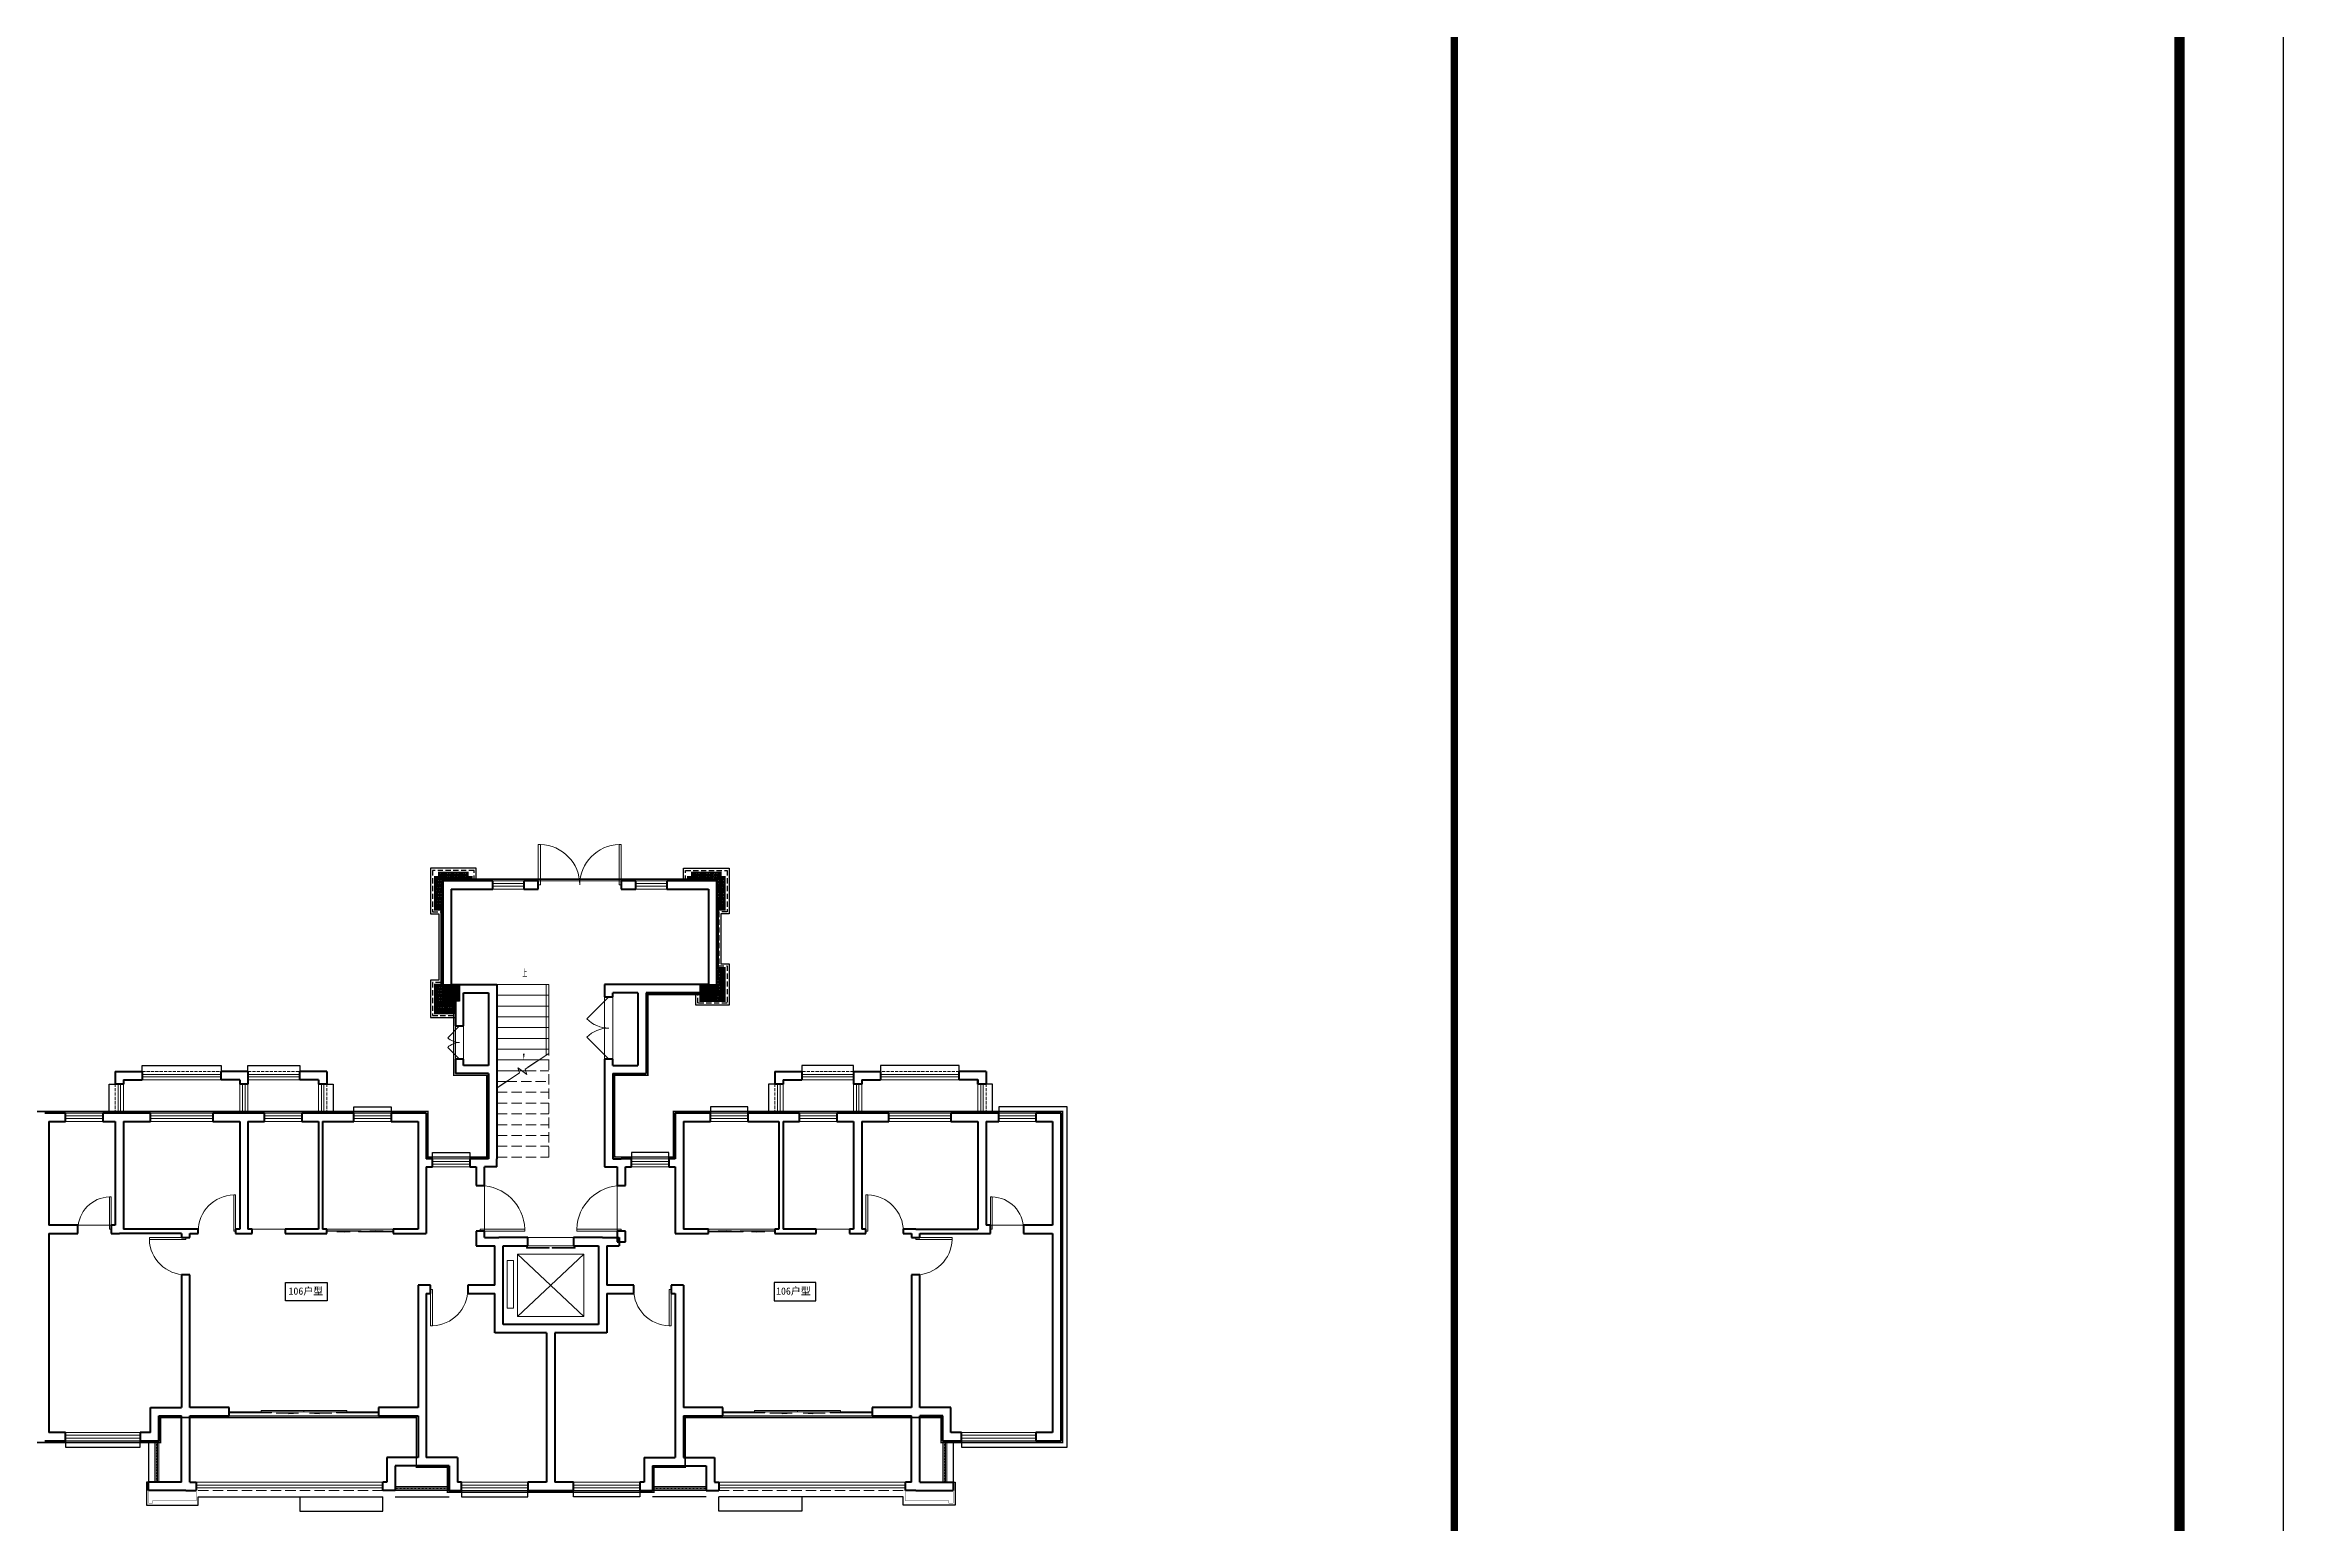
# Model space of a CAD drawing. Extents: x 27938 to 983267, y -209821 to 1628073.
# Drawn here: x 730025 to 751614, y 656807 to 671063 of the extents above; entities that cross this region are included whole.
import ezdxf

# ---------------------------------------------------------------- set-up
doc = ezdxf.new("R2010")
doc.units = 0
doc.header["$LTSCALE"] = 1000
doc.header["$MEASUREMENT"] = 0
for name, pattern in [('#P_--_20B1_001_t3$0$DASH', [0.35, 0.25, -0.1]), ('DASH', [0.35, 0.25, -0.1]), ('HIDDEN', [0.375, 0.25, -0.125])]:
    doc.linetypes.add(name, pattern=pattern)
for name, color, linetype, lineweight in [('3.5方案汇报，与郭总、侯月琴确定户型_t8$0$STAIR', 2, 'Continuous', 18), ('PUB_HATCH', 8, 'Continuous', 9), ('STAIR', 2, 'Continuous', 18), ('WALL', 9, 'Continuous', 40), ('WINDOW', 144, 'Continuous', 15), ('平面-栏杆', 135, 'Continuous', 15), ('平面-看线', 45, 'Continuous', 15)]:
    doc.layers.add(name, color=color, linetype=linetype, lineweight=lineweight)
for name, color, linetype in [('DIM_SYMB', 3, 'Continuous'), ('PUB_TEXT', 4, 'Continuous'), ('图框', 140, 'Continuous'), ('看线', 251, 'Continuous'), ('立面-看线', 251, 'Continuous')]:
    doc.layers.add(name, color=color, linetype=linetype)
doc.layers.add('yichutu', color=7, linetype='Continuous', true_color=0xffffff, plot=False)
doc.styles.add('_TCH_DIM', font='SIMPLEX.shx', dxfattribs={"width": 0.7, "bigfont": 'GBCBIG.shx'})
doc.styles.add('黑体', font='')
doc.styles.get('黑体').set_extended_font_data('SimHei')
pattern_1 = [(0, (-422817.214, -525658.794), (30.95625, 17.872595), [20.6375, -41.275]), (120, (-422817.214, -525658.794), (-30.9562463, 17.8726014), [20.6375, -41.275]), (60, (-422817.214, -525658.794), (3.7e-06, 35.7451964), [-41.275, 20.6375])]

# ---------------------------------------------------------------- blocks, each defined once
blk = doc.blocks.new('TK')
at = {"layer": '图框'}
blk.add_lwpolyline([(465375, 548714), (549475, 548714), (549475, 489314), (465375, 489314)], close=True, dxfattribs=at)
blk.add_lwpolyline([(465375, 548714), (549475, 548714), (549475, 489314), (465375, 489314)], close=True, dxfattribs=at)
at = {"layer": '图框', "const_width": 100}
blk.add_lwpolyline([(548475, 490314), (548475, 547714), (467875, 547714), (467875, 490314)], close=True, dxfattribs=at)
at = {"layer": '图框', "const_width": 70}
blk.add_lwpolyline([(541480, 490314), (541480, 547714)], dxfattribs=at)
blk = doc.blocks.new('yct-841-594-84100-59399.9999999999-100-1000.0')
at = {"layer": 'yichutu', "color": 7, "true_color": 0xffffff}
blk.add_lwpolyline([(0, 0), (0, 59400), (84100, 59400), (84100, 0)], close=True, dxfattribs=at)
blk = doc.blocks.new('A$C028C60F5')
at = {"color": 6}
blk.add_lwpolyline([(400, 0), (0, 0), (0, -400), (400, -400)], close=True, dxfattribs=at)
at = {"layer": 'PUB_HATCH'}
blk.add_solid([(0, -400), (400, -400), (0, 0), (400, 0)], dxfattribs=at)
blk = doc.blocks.new('A$C3EFA6995')
for p in [(9700, -2400), (15900, -2400)]:
    blk.add_blockref('A$C028C60F5', p)
blk = doc.blocks.new('A$C1B5E393B')
at = {"layer": '立面-看线'}
h = blk.add_hatch(dxfattribs=at)
h.set_pattern_fill('HONEY', color=256, scale=13)
h.set_pattern_definition(pattern_1)
h.paths.add_polyline_path([(33200, 6458), (33200, 6558), (32500, 6558), (32500, 6458), (32400, 6458), (32400, 5658), (32600, 5658), (32600, 6358), (33299, 6358), (33299, 6458)])
h = blk.add_hatch(dxfattribs=at)
h.set_pattern_fill('HONEY', color=256, scale=13)
h.set_pattern_definition(pattern_1)
h.paths.add_polyline_path([(38600, 6458), (38600, 6558), (39300, 6558), (39300, 6458), (39400, 6458), (39400, 5658), (39200, 5658), (39200, 6358), (38501, 6358), (38501, 6458)])
h = blk.add_hatch(dxfattribs=at)
h.set_pattern_fill('HONEY', color=256, scale=13)
h.set_pattern_definition([(0, (-422916.577, -529158.793), (30.95625, 17.872595), [20.6375, -41.275]), (120, (-422916.577, -529158.793), (-30.9562463, 17.8726014), [20.6375, -41.275]), (60, (-422916.577, -529158.793), (3.7e-06, 35.7451964), [-41.275, 20.6375])])
h.paths.add_polyline_path([(32401, 3858), (32400, 3158), (32900, 3158), (32900, 3458), (32600, 3458), (32600, 3858)])
h = blk.add_hatch(dxfattribs=at)
h.set_pattern_fill('HONEY', color=256, scale=13)
h.set_pattern_definition([(0, (-422916.577, -528758.793), (30.95625, 17.872595), [20.6375, -41.275]), (120, (-422916.577, -528758.793), (-30.9562463, 17.8726014), [20.6375, -41.275]), (60, (-422916.577, -528758.793), (3.7e-06, 35.7451964), [-41.275, 20.6375])])
h.paths.add_polyline_path([(39200, 3658), (39200, 3658), (39200, 4258), (39399, 4258), (39399, 3458), (39200, 3458)])
at = {"color": 1, "const_width": 8}
for points in [[(32600, 5658), (32400, 5658), (32400, 6458), (32500, 6458), (32500, 6558), (32790, 6558), (32790, 6558), (32910, 6558), (32910, 6558), (33200, 6558), (33200, 6458), (33300, 6458), (33300, 6358)], [(39200, 5658), (39400, 5658), (39400, 6458), (39300, 6458), (39300, 6558), (39010, 6558), (39010, 6558), (38890, 6558), (38890, 6558), (38600, 6558), (38600, 6458), (38500, 6458), (38500, 6358)], [(32600, 3858), (32400, 3858), (32400, 3158), (32900, 3158)], [(39200, 4258), (39400, 4258), (39400, 3458), (38800, 3458), (38800, 3658)]]:
    blk.add_lwpolyline(points, dxfattribs=at)
at = {"color": 1}
for points in [[(28805, -3329), (29811, -3329), (29811, -3765), (28805, -3765)], [(41595, -3329), (40589, -3329), (40589, -3765), (41595, -3765)]]:
    blk.add_lwpolyline(points, close=True, dxfattribs=at)
at = {"color": 30, "const_width": 8}
for points in [[(25500, -8342), (25500, -8642), (25600, -8642), (25600, -8592), (26650, -8592), (26650, -8342)], [(44900, -8342), (44900, -8642), (44800, -8642), (44800, -8592), (43750, -8592), (43750, -8342)]]:
    blk.add_lwpolyline(points, dxfattribs=at)
at = {"layer": '3.5方案汇报，与郭总、侯月琴确定户型_t8$0$STAIR'}
for p, q in [((36000, -2642), (34400, -4142)), ((34400, -2642), (36000, -4142))]:
    blk.add_line(p, q, dxfattribs=at)
for points in [[(34400, -4142), (34400, -2642), (36000, -2642), (36000, -4142)], [(34300, -3942), (34300, -2792), (34150, -2792), (34150, -3942)]]:
    blk.add_lwpolyline(points, close=True, dxfattribs=at)
at = {"layer": 'DIM_SYMB'}
blk.add_lwpolyline([(34550, 3988, 0, 0, 0), (34550, 2038, 0, 40, 0), (34550, 2188, 0, 0, 0)], format="xyseb", dxfattribs=at)
at = {"layer": 'STAIR'}
for p, q in [((33900, 1362), (33900, 3858)), ((33900, 3858), (35150, 3858)), ((35090, 3858), (35090, 2152)), ((35150, 2194), (35150, 3858)), ((33900, 3598), (35150, 3598)), ((33900, 3338), (35150, 3338)), ((33900, 3078), (35150, 3078)), ((33900, 2818), (35150, 2818)), ((33900, 2558), (35150, 2558)), ((33900, 2298), (35150, 2298)), ((35150, 2194), (34583, 1817)), ((33900, 2038), (34916, 2038)), ((33900, 1778), (34433, 1778)), ((34450, 1728), (33900, 1362)), ((34626, 1689), (34410, 1848)), ((34410, 1848), (34450, 1728)), ((34505, 1778), (34596, 1778)), ((34583, 1817), (34626, 1689)), ((33900, 1518), (34134, 1518))]:
    blk.add_line(p, q, dxfattribs=at)
at = {"layer": 'STAIR', "color": 246, "linetype": '#P_--_20B1_001_t3$0$DASH'}
for p, q in [((35150, 2194), (34583, 1817)), ((35150, -302), (35150, 2194)), ((34450, 1728), (33900, 1362)), ((34626, 1689), (34410, 1848)), ((34410, 1848), (34450, 1728)), ((34433, 1778), (34505, 1778)), ((34583, 1817), (34626, 1689)), ((34596, 1778), (35150, 1778)), ((34916, 2038), (35150, 2038)), ((33900, -302), (33900, 1362)), ((33900, 1258), (35150, 1258)), ((34134, 1518), (35150, 1518)), ((33900, 998), (35150, 998)), ((33900, 738), (35150, 738)), ((33900, 478), (35150, 478)), ((33900, 218), (35150, 218)), ((33900, -42), (35150, -42)), ((33900, -302), (35150, -302))]:
    blk.add_line(p, q, dxfattribs=at)
at = {"layer": 'WALL', "color": 7}
for p, q in [((33800, 6358), (32600, 6358)), ((32600, 6358), (32600, 3658)), ((32800, 6158), (33800, 6158)), ((32800, 6158), (32800, 3858)), ((33800, 6158), (33800, 6358)), ((34900, 6358), (34550, 6358)), ((34550, 6358), (34550, 6158)), ((34550, 6158), (34900, 6158)), ((34900, 6158), (34900, 6358)), ((37250, 6358), (36900, 6358)), ((36900, 6358), (36900, 6158)), ((36900, 6158), (37250, 6158)), ((37250, 6158), (37250, 6358)), ((39200, 6358), (38000, 6358)), ((38000, 6358), (38000, 6158)), ((38000, 6158), (39000, 6158)), ((39000, 6158), (39000, 3858)), ((39200, 6358), (39200, 3658)), ((32800, 3858), (33000, 3858)), ((33000, 3858), (33900, 3858)), ((33900, 3858), (33900, 1808)), ((37400, 3858), (36500, 3858)), ((36500, 3858), (36500, 3558)), ((39000, 3858), (37400, 3858)), ((32600, 3658), (32900, 3658)), ((32900, 3658), (32900, 2858)), ((33100, 3658), (33700, 3658)), ((33100, 2858), (33100, 3658)), ((33700, 3658), (33700, 1908)), ((36500, 3558), (36700, 3558)), ((37300, 3658), (36700, 3658)), ((36700, 3558), (36700, 3658)), ((37300, 3658), (37300, 1908)), ((39200, 3658), (37500, 3658)), ((37500, 3658), (37500, 1708)), ((32900, 2858), (33100, 2858)), ((24700, 1758), (24700, 1458)), ((24700, 1758), (25350, 1758)), ((25350, 1758), (25350, 1558)), ((27900, 1758), (27250, 1758)), ((27250, 1558), (27250, 1758)), ((27900, 1758), (27900, 1458)), ((29800, 1758), (29150, 1758)), ((29150, 1558), (29150, 1758)), ((29800, 1758), (29800, 1458)), ((33100, 2058), (32900, 2058)), ((32900, 2058), (32900, 1708)), ((33700, 1708), (32900, 1708)), ((33100, 1908), (33100, 2058)), ((33700, 1908), (33100, 1908)), ((33700, 1708), (33700, -342)), ((33900, 1808), (33900, -342)), ((36700, 2058), (36500, 2058)), ((36500, 2058), (36500, 1808)), ((36500, 1808), (36500, -342)), ((36700, 1908), (36700, 2058)), ((36700, 1908), (37300, 1908)), ((36700, 1708), (36700, -342)), ((36700, 1708), (37500, 1708)), ((40600, 1758), (41250, 1758)), ((40600, 1758), (40600, 1458)), ((41250, 1758), (41250, 1558)), ((42500, 1758), (43150, 1758)), ((42500, 1758), (42500, 1458)), ((43150, 1758), (43150, 1558)), ((45700, 1758), (45050, 1758)), ((45050, 1558), (45050, 1758)), ((45700, 1758), (45700, 1458)), ((24900, 1458), (24700, 1458)), ((24900, 1558), (24900, 1458)), ((24900, 1558), (25350, 1558)), ((27700, 1558), (27250, 1558)), ((27700, 1558), (27700, 1458)), ((27900, 1458), (27700, 1458)), ((29600, 1558), (29150, 1558)), ((29600, 1558), (29600, 1458)), ((29800, 1458), (29600, 1458)), ((40800, 1458), (40600, 1458)), ((40800, 1558), (41250, 1558)), ((40800, 1558), (40800, 1458)), ((42700, 1458), (42500, 1458)), ((42700, 1558), (43150, 1558)), ((42700, 1558), (42700, 1458)), ((45500, 1558), (45050, 1558)), ((45500, 1558), (45500, 1458)), ((45700, 1458), (45500, 1458)), ((23500, 758), (23000, 758)), ((23100, 558), (23500, 558)), ((23100, 558), (23100, -1942)), ((23500, 558), (23500, 758)), ((24800, 758), (24400, 758)), ((24400, 758), (24400, 558)), ((24400, 558), (24700, 558)), ((24700, 558), (24700, -1942)), ((25550, 758), (24800, 758)), ((24900, 558), (25550, 558)), ((24900, 558), (24900, -2042)), ((25550, 558), (25550, 758)), ((27800, 758), (27050, 758)), ((27050, 758), (27050, 558)), ((27050, 558), (27700, 558)), ((27700, 558), (27700, -2042)), ((28300, 758), (27800, 758)), ((27900, 558), (28300, 558)), ((27900, 558), (27900, -2042)), ((28300, 558), (28300, 758)), ((29700, 758), (29200, 758)), ((29200, 758), (29200, 558)), ((29200, 558), (29600, 558)), ((29600, 558), (29600, -2042)), ((30450, 758), (29700, 758)), ((29700, 558), (30450, 558)), ((29700, 558), (29700, -2042)), ((30450, 558), (30450, 758)), ((32200, 758), (31350, 758)), ((31350, 758), (31350, 558)), ((31350, 558), (32000, 558)), ((32000, 558), (32000, -442)), ((32200, 758), (32200, -342)), ((39050, 758), (38200, 758)), ((38200, 758), (38200, -342)), ((38400, 558), (39050, 558)), ((38400, 558), (38400, -442)), ((39050, 558), (39050, 758)), ((40700, 758), (39950, 758)), ((39950, 758), (39950, 558)), ((39950, 558), (40700, 558)), ((41200, 758), (40700, 758)), ((40700, 558), (40700, -2042)), ((40800, 558), (41200, 558)), ((40800, 558), (40800, -2042)), ((41200, 558), (41200, 758)), ((42600, 758), (42100, 758)), ((42100, 758), (42100, 558)), ((42100, 558), (42500, 558)), ((42500, 558), (42500, -2042)), ((43350, 758), (42600, 758)), ((42700, 558), (43350, 558)), ((42700, 558), (42700, -2042)), ((43350, 558), (43350, 758)), ((45600, 758), (44850, 758)), ((44850, 758), (44850, 558)), ((44850, 558), (45500, 558)), ((45500, 558), (45500, -2042)), ((46000, 758), (45600, 758)), ((45700, 558), (46000, 558)), ((45700, 558), (45700, -1942)), ((46000, 558), (46000, 758)), ((47500, 758), (46900, 758)), ((46900, 758), (46900, 558)), ((46900, 558), (47300, 558)), ((47300, 558), (47300, -1942)), ((47500, 758), (47500, -2042)), ((32000, -442), (32000, -2042)), ((32350, -342), (32200, -342)), ((32350, -542), (32350, -342)), ((33500, -342), (33250, -342)), ((33250, -342), (33250, -542)), ((33700, -342), (33500, -342)), ((33900, -342), (33900, -342)), ((33900, -542), (33900, -342)), ((36500, -342), (36500, -342)), ((36500, -342), (36500, -542)), ((36700, -342), (36900, -342)), ((37150, -342), (36900, -342)), ((37150, -542), (37150, -342)), ((38200, -342), (38050, -342)), ((38050, -342), (38050, -542)), ((38400, -442), (38400, -2042)), ((32200, -542), (32350, -542)), ((32200, -542), (32200, -2142)), ((33250, -542), (33400, -542)), ((33400, -542), (33400, -992)), ((33400, -992), (33600, -992)), ((33800, -542), (33600, -542)), ((33600, -992), (33600, -542)), ((33900, -542), (33800, -542)), ((36500, -542), (36600, -542)), ((36600, -542), (36800, -542)), ((36800, -542), (36800, -992)), ((36800, -992), (37000, -992)), ((37000, -542), (37150, -542)), ((37000, -992), (37000, -542)), ((38050, -542), (38200, -542)), ((38200, -542), (38200, -2142)), ((23800, -1942), (23100, -1942)), ((23100, -2142), (23100, -6942)), ((23100, -2142), (23800, -2142)), ((23800, -2142), (23800, -1942)), ((24700, -1942), (24600, -1942)), ((24600, -1942), (24600, -2142)), ((24600, -2142), (24800, -2142)), ((26300, -2142), (24800, -2142)), ((26400, -2042), (24900, -2042)), ((26300, -2142), (26300, -2242)), ((26700, -2042), (26400, -2042)), ((26500, -2242), (26500, -2142)), ((26500, -2142), (26700, -2142)), ((26700, -2142), (26700, -2042)), ((27700, -2042), (27600, -2042)), ((27600, -2042), (27600, -2142)), ((27600, -2142), (27800, -2142)), ((27800, -2142), (28000, -2142)), ((28000, -2042), (27900, -2042)), ((28000, -2142), (28000, -2042)), ((29600, -2042), (28800, -2042)), ((28800, -2042), (28800, -2142)), ((28800, -2142), (29700, -2142)), ((29800, -2042), (29700, -2042)), ((29700, -2142), (29800, -2142)), ((29800, -2142), (29800, -2042)), ((32000, -2042), (31400, -2042)), ((31400, -2042), (31400, -2142)), ((31400, -2142), (32200, -2142)), ((33600, -2092), (33400, -2092)), ((33400, -2092), (33400, -2442)), ((33600, -2242), (33600, -2092)), ((37000, -2092), (36800, -2092)), ((36800, -2092), (36800, -2342)), ((37000, -2342), (37000, -2092)), ((38200, -2142), (39000, -2142)), ((39000, -2042), (38400, -2042)), ((39000, -2142), (39000, -2042)), ((40700, -2042), (40600, -2042)), ((40600, -2042), (40600, -2142)), ((40600, -2142), (40700, -2142)), ((40700, -2142), (41600, -2142)), ((41600, -2042), (40800, -2042)), ((41600, -2142), (41600, -2042)), ((42500, -2042), (42400, -2042)), ((42400, -2042), (42400, -2142)), ((42400, -2142), (42600, -2142)), ((42600, -2142), (42800, -2142)), ((42800, -2042), (42700, -2042)), ((42800, -2142), (42800, -2042)), ((44000, -2042), (43700, -2042)), ((43700, -2042), (43700, -2142)), ((43700, -2142), (43900, -2142)), ((43900, -2142), (43900, -2242)), ((44000, -2042), (45500, -2042)), ((44100, -2142), (45600, -2142)), ((44100, -2242), (44100, -2142)), ((45600, -2142), (45800, -2142)), ((45800, -1942), (45700, -1942)), ((45800, -2142), (45800, -1942)), ((47300, -1942), (46600, -1942)), ((46600, -1942), (46600, -2142)), ((46600, -2142), (47300, -2142)), ((47300, -2142), (47300, -6942)), ((47500, -2042), (47500, -7142)), ((26300, -2242), (26500, -2242)), ((33400, -2442), (33850, -2442)), ((33600, -2242), (33950, -2242)), ((33850, -3392), (33850, -2442)), ((34650, -2242), (33950, -2242)), ((34050, -3492), (34050, -2442)), ((34050, -2442), (34650, -2442)), ((34650, -2442), (34650, -2242)), ((36450, -2242), (35750, -2242)), ((35750, -2242), (35750, -2442)), ((35750, -2442), (36350, -2442)), ((36350, -2442), (36350, -3492)), ((36450, -2242), (36850, -2242)), ((36550, -2442), (36850, -2442)), ((36550, -2442), (36550, -3392)), ((36800, -2342), (37000, -2342)), ((36850, -2242), (36850, -2442)), ((43900, -2242), (44100, -2242)), ((26500, -3142), (26300, -3142)), ((26300, -3142), (26300, -6342)), ((26500, -6342), (26500, -3142)), ((44100, -3142), (43900, -3142)), ((43900, -3142), (43900, -6342)), ((44100, -6342), (44100, -3142)), ((32000, -3392), (32000, -6342)), ((32300, -3392), (32000, -3392)), ((32200, -3592), (32200, -6442)), ((32200, -3592), (32300, -3592)), ((32300, -3592), (32300, -3392)), ((33850, -3392), (33200, -3392)), ((33200, -3392), (33200, -3592)), ((33200, -3592), (33850, -3592)), ((33850, -4542), (33850, -3592)), ((34050, -4342), (34050, -3492)), ((36350, -3492), (36350, -4342)), ((37200, -3392), (36550, -3392)), ((36550, -3592), (36550, -4542)), ((36550, -3592), (37200, -3592)), ((37200, -3592), (37200, -3392)), ((38400, -3392), (38100, -3392)), ((38100, -3392), (38100, -3592)), ((38100, -3592), (38200, -3592)), ((38200, -3592), (38200, -6442)), ((38400, -3392), (38400, -6342)), ((35100, -4542), (33850, -4542)), ((35200, -4342), (34050, -4342)), ((35100, -4542), (35100, -8142)), ((36350, -4342), (35200, -4342)), ((35300, -4542), (35300, -8142)), ((36550, -4542), (35300, -4542)), ((25550, -6942), (25550, -6342)), ((25550, -6342), (26300, -6342)), ((27450, -6342), (26500, -6342)), ((27450, -6542), (27450, -6342)), ((32000, -6342), (31050, -6342)), ((31050, -6342), (31050, -6542)), ((32200, -6442), (32200, -7542)), ((38200, -6442), (38200, -7542)), ((39350, -6342), (38400, -6342)), ((39350, -6542), (39350, -6342)), ((43900, -6342), (42950, -6342)), ((42950, -6342), (42950, -6542)), ((44850, -6342), (44100, -6342)), ((44850, -6942), (44850, -6342)), ((23500, -6942), (23100, -6942)), ((23500, -7142), (23500, -6942)), ((25550, -6942), (25300, -6942)), ((25300, -6942), (25300, -7142)), ((25750, -7142), (25750, -6542)), ((25750, -6542), (26300, -6542)), ((26300, -8142), (26300, -6542)), ((26500, -6542), (27450, -6542)), ((26500, -8142), (26500, -6542)), ((31050, -6542), (32000, -6542)), ((32000, -6542), (32000, -7542)), ((38400, -6542), (39350, -6542)), ((38400, -6542), (38400, -7542)), ((42950, -6542), (43900, -6542)), ((43900, -8142), (43900, -6542)), ((44100, -8142), (44100, -6542)), ((44650, -6542), (44100, -6542)), ((44650, -7142), (44650, -6542)), ((45100, -6942), (44850, -6942)), ((45100, -7142), (45100, -6942)), ((47300, -6942), (46900, -6942)), ((46900, -6942), (46900, -7142)), ((23000, -7142), (23500, -7142)), ((25300, -7142), (25750, -7142)), ((32000, -7542), (31250, -7542)), ((31250, -7542), (31250, -8142)), ((32950, -7542), (32200, -7542)), ((32950, -7542), (32950, -8142)), ((37450, -7542), (37450, -8142)), ((37450, -7542), (38200, -7542)), ((38400, -7542), (39150, -7542)), ((39150, -7542), (39150, -8142)), ((44650, -7142), (45100, -7142)), ((46900, -7142), (47500, -7142)), ((32100, -7742), (31450, -7742)), ((31450, -7742), (31450, -8342)), ((32750, -7742), (32100, -7742)), ((32750, -7742), (32750, -8342)), ((37650, -7742), (37650, -8342)), ((37650, -7742), (38300, -7742)), ((38300, -7742), (38950, -7742)), ((38950, -7742), (38950, -8342)), ((26300, -8142), (25500, -8142)), ((25500, -8342), (25500, -8142)), ((26400, -8342), (25500, -8342)), ((26400, -8342), (26650, -8342)), ((26500, -8142), (26650, -8142)), ((26650, -8142), (26650, -8342)), ((31250, -8142), (31150, -8142)), ((31150, -8342), (31150, -8142)), ((31450, -8342), (31150, -8342)), ((32750, -8342), (33050, -8342)), ((33050, -8142), (32950, -8142)), ((33050, -8342), (33050, -8142)), ((35100, -8142), (34650, -8142)), ((34650, -8142), (34650, -8342)), ((34650, -8342), (35200, -8342)), ((35200, -8342), (35750, -8342)), ((35750, -8142), (35300, -8142)), ((35750, -8342), (35750, -8142)), ((37450, -8142), (37350, -8142)), ((37350, -8142), (37350, -8342)), ((37350, -8342), (37650, -8342)), ((38950, -8342), (39250, -8342)), ((39150, -8142), (39250, -8142)), ((39250, -8142), (39250, -8342)), ((43900, -8142), (43750, -8142)), ((43750, -8342), (43750, -8142)), ((44000, -8342), (43750, -8342)), ((44000, -8342), (44900, -8342)), ((44100, -8142), (44900, -8142)), ((44900, -8142), (44900, -8342))]:
    blk.add_line(p, q, dxfattribs=at)
blk.add_lwpolyline([(45500, 1458), (45500, 1558), (45050, 1558)], dxfattribs=at)
at = {"layer": 'WINDOW'}
for p, q in [((34900, 6258), (34900, 7233)), ((34950, 7233), (34900, 7233)), ((34950, 6258), (34950, 7233)), ((36850, 6258), (36850, 7233)), ((36850, 7233), (36900, 7233)), ((36900, 6258), (36900, 7233)), ((36900, 6358), (34900, 6358)), ((34900, 6258), (34950, 6258)), ((36900, 6258), (36850, 6258)), ((37250, 6158), (37250, 6358)), ((38000, 6358), (37250, 6358)), ((37250, 6291), (38000, 6291)), ((37250, 6225), (38000, 6225)), ((38000, 6158), (37250, 6158)), ((38000, 6358), (38000, 6158)), ((36500, 3558), (36500, 2058)), ((36700, 3558), (36700, 2058)), ((32900, 2858), (32900, 2058)), ((33100, 2858), (33100, 2058)), ((25550, 558), (25550, 758)), ((25550, 758), (27050, 758)), ((27050, 691), (25550, 691)), ((27050, 625), (25550, 625)), ((25550, 558), (27050, 558)), ((27050, 758), (27050, 558)), ((41200, 558), (41200, 758)), ((41200, 758), (42100, 758)), ((42100, 691), (41200, 691)), ((42100, 625), (41200, 625)), ((41200, 558), (42100, 558)), ((42100, 758), (42100, 558)), ((43350, 758), (43350, 558)), ((44850, 758), (43350, 758)), ((43350, 691), (44850, 691)), ((43350, 625), (44850, 625)), ((44850, 558), (43350, 558)), ((44850, 558), (44850, 758)), ((33600, -992), (33600, -2092)), ((36800, -992), (36800, -2092)), ((24600, -1942), (23800, -1942)), ((28000, -2042), (28000, -2142)), ((28000, -2042, 800), (28800, -2042, 800)), ((28800, -2142), (28800, -2042)), ((29800, -2042), (31400, -2042)), ((29800, -2080), (29800, -2092)), ((30631, -2080), (29800, -2080)), ((29800, -2092), (30631, -2092)), ((30040, -2105), (30360, -2105)), ((30229, -2112), (30229, -2105)), ((30360, -2105), (30229, -2112)), ((30562, -2092), (31400, -2092)), ((30562, -2105), (30562, -2092)), ((31400, -2105), (30562, -2105)), ((30631, -2092), (30631, -2080)), ((30840, -2080), (30971, -2072)), ((31160, -2080), (30840, -2080)), ((30971, -2072), (30971, -2080)), ((31400, -2092), (31400, -2105)), ((33500, -2092), (33500, -2037)), ((33500, -2037), (34572, -2037)), ((33500, -2092), (34572, -2092)), ((34572, -2037), (34572, -2092)), ((35827, -2037), (35827, -2092)), ((36900, -2037), (35827, -2037)), ((36900, -2092), (35827, -2092)), ((36900, -2092), (36900, -2037)), ((40600, -2042), (39000, -2042)), ((39000, -2092), (39000, -2105)), ((39838, -2092), (39000, -2092)), ((39000, -2105), (39838, -2105)), ((39240, -2080), (39560, -2080)), ((39429, -2072), (39429, -2080)), ((39560, -2080), (39429, -2072)), ((39769, -2080), (40600, -2080)), ((39769, -2092), (39769, -2080)), ((40600, -2092), (39769, -2092)), ((39838, -2105), (39838, -2092)), ((40040, -2105), (40171, -2112)), ((40360, -2105), (40040, -2105)), ((40171, -2112), (40171, -2105)), ((40600, -2080), (40600, -2092)), ((41600, -2042), (41600, -2142)), ((42400, -2042, 800), (41600, -2042, 800)), ((42400, -2142), (42400, -2042)), ((45800, -1942), (46600, -1942)), ((34613, -2501), (34613, -2480)), ((35163, -2480), (34613, -2480)), ((35163, -2501), (34613, -2501)), ((34650, -2242), (35750, -2242)), ((34650, -2442), (35750, -2442)), ((35750, -2442), (34650, -2442)), ((35163, -2501), (35163, -2480)), ((35787, -2480), (35237, -2480)), ((35237, -2501), (35237, -2480)), ((35787, -2501), (35237, -2501)), ((35787, -2501), (35787, -2480)), ((23500, -7142), (23500, -6942)), ((23500, -6942), (25300, -6942)), ((25300, -7009), (23500, -7009)), ((25300, -6942), (25300, -7142)), ((27450, -6542), (31050, -6542)), ((42950, -6542), (39350, -6542)), ((45100, -6942), (45100, -7142)), ((46900, -6942), (45100, -6942)), ((45100, -7009), (46900, -7009)), ((46900, -7142), (46900, -6942)), ((25300, -7075), (23500, -7075)), ((23500, -7142), (25300, -7142)), ((45100, -7075), (46900, -7075)), ((46900, -7142), (45100, -7142)), ((31450, -8342), (31450, -8242)), ((31450, -8242), (32750, -8242)), ((32750, -8275), (31450, -8275)), ((31450, -8309), (31533, -8275)), ((32750, -8309), (31450, -8309)), ((31450, -8342), (32750, -8342)), ((31538, -8309), (31622, -8275)), ((31627, -8309), (31710, -8275)), ((31715, -8309), (31798, -8275)), ((31804, -8309), (31887, -8275)), ((31892, -8309), (31975, -8275)), ((31980, -8309), (32064, -8275)), ((32069, -8309), (32152, -8275)), ((32157, -8309), (32240, -8275)), ((32245, -8309), (32329, -8275)), ((32334, -8309), (32417, -8275)), ((32422, -8309), (32506, -8275)), ((32511, -8309), (32594, -8275)), ((32599, -8309), (32682, -8275)), ((32687, -8309), (32750, -8284)), ((32750, -8242), (32750, -8342)), ((37650, -8242), (37650, -8342)), ((38950, -8242), (37650, -8242)), ((37650, -8275), (38950, -8275)), ((37713, -8309), (37650, -8284)), ((37650, -8309), (38950, -8309)), ((38950, -8342), (37650, -8342)), ((37801, -8309), (37718, -8275)), ((37889, -8309), (37806, -8275)), ((37978, -8309), (37894, -8275)), ((38066, -8309), (37983, -8275)), ((38155, -8309), (38071, -8275)), ((38243, -8309), (38160, -8275)), ((38331, -8309), (38248, -8275)), ((38420, -8309), (38336, -8275)), ((38508, -8309), (38425, -8275)), ((38596, -8309), (38513, -8275)), ((38685, -8309), (38602, -8275)), ((38773, -8309), (38690, -8275)), ((38862, -8309), (38778, -8275)), ((38950, -8309), (38867, -8275)), ((38950, -8342), (38950, -8242))]:
    blk.add_line(p, q, dxfattribs=at)
at = {"layer": 'WINDOW', "extrusion": (0, 0, -1)}
for p, q in [((33800, 6358), (33800, 6158)), ((33800, 6358), (34550, 6358)), ((34550, 6291), (33800, 6291)), ((34550, 6225), (33800, 6225)), ((33800, 6158), (34550, 6158)), ((34550, 6158), (34550, 6358)), ((36600, 3558), (36070, 3028)), ((33000, 2858), (32717, 2575)), ((33000, 2058), (32717, 2341)), ((36600, 2058), (36070, 2588)), ((23500, 758), (23500, 558)), ((24400, 758), (23500, 758)), ((23500, 691), (24400, 691)), ((23500, 625), (24400, 625)), ((24400, 558), (23500, 558)), ((24400, 558), (24400, 758)), ((28300, 558), (28300, 758)), ((28300, 758), (29200, 758)), ((29200, 691), (28300, 691)), ((29200, 625), (28300, 625)), ((28300, 558), (29200, 558)), ((29200, 758), (29200, 558)), ((30450, 558), (30450, 758)), ((30450, 758), (31350, 758)), ((31350, 691), (30450, 691)), ((31350, 625), (30450, 625)), ((30450, 558), (31350, 558)), ((31350, 758), (31350, 558)), ((39050, 758), (39050, 558)), ((39950, 758), (39050, 758)), ((39050, 691), (39950, 691)), ((39050, 625), (39950, 625)), ((39950, 558), (39050, 558)), ((39950, 558), (39950, 758)), ((46000, 558), (46000, 758)), ((46000, 758), (46900, 758)), ((46900, 691), (46000, 691)), ((46900, 625), (46000, 625)), ((46000, 558), (46900, 558)), ((46900, 758), (46900, 558)), ((32350, -542), (32350, -342)), ((32350, -342), (33250, -342)), ((33250, -409), (32350, -409)), ((33250, -475), (32350, -475)), ((33250, -342), (33250, -542)), ((37150, -342), (37150, -542)), ((38050, -342), (37150, -342)), ((37150, -409), (38050, -409)), ((37150, -475), (38050, -475)), ((38050, -542), (38050, -342)), ((32350, -542), (33250, -542)), ((38050, -542), (37150, -542)), ((24560, -1262), (24600, -1262)), ((24560, -2042), (24560, -1262)), ((24600, -2042), (24600, -1262)), ((27555, -1215), (27600, -1215)), ((27555, -2092), (27555, -1215)), ((27600, -2092), (27600, -1215)), ((42845, -1215), (42800, -1215)), ((42800, -2092), (42800, -1215)), ((42845, -2092), (42845, -1215)), ((45840, -1262), (45800, -1262)), ((45800, -2042), (45800, -1262)), ((45840, -2042), (45840, -1262)), ((24600, -2042), (24560, -2042)), ((27600, -2092), (27555, -2092)), ((42800, -2092), (42845, -2092)), ((45800, -2042), (45840, -2042)), ((25523, -2287), (25523, -2242)), ((26400, -2242), (25523, -2242)), ((26400, -2287), (25523, -2287)), ((26400, -2242), (26400, -2287)), ((44000, -2242), (44000, -2287)), ((44000, -2242), (44877, -2242)), ((44000, -2287), (44877, -2287)), ((44877, -2287), (44877, -2242)), ((32300, -3492), (32345, -3492)), ((32300, -3492), (32300, -4370)), ((32345, -3492), (32345, -4370)), ((38100, -3492), (38055, -3492)), ((38055, -3492), (38055, -4370)), ((38100, -3492), (38100, -4370)), ((32345, -4370), (32300, -4370)), ((38055, -4370), (38100, -4370)), ((27450, -6442), (27450, -6481)), ((27450, -6470), (27450, -6442)), ((27450, -6442), (28463, -6442)), ((28463, -6470), (27450, -6470)), ((28215, -6442), (28215, -6411)), ((28215, -6411), (29250, -6411)), ((29250, -6442), (28215, -6442)), ((28463, -6442), (28463, -6470)), ((29250, -6411), (29250, -6442)), ((30285, -6411), (29250, -6411)), ((29250, -6442), (30285, -6442)), ((30038, -6442), (30038, -6470)), ((31050, -6442), (30038, -6442)), ((30038, -6470), (31050, -6470)), ((30285, -6442), (30285, -6411)), ((31050, -6470), (31050, -6442)), ((39350, -6470), (39350, -6442)), ((39350, -6442), (40362, -6442)), ((40362, -6470), (39350, -6470)), ((40115, -6442), (40115, -6411)), ((40115, -6411), (41150, -6411)), ((41150, -6442), (40115, -6442)), ((40362, -6442), (40362, -6470)), ((41150, -6411), (41150, -6442)), ((42185, -6411), (41150, -6411)), ((41150, -6442), (42185, -6442)), ((41937, -6442), (41937, -6470)), ((42950, -6442), (41937, -6442)), ((41937, -6470), (42950, -6470)), ((42185, -6442), (42185, -6411)), ((42950, -6442), (42950, -6481)), ((42950, -6470), (42950, -6442)), ((28582, -6479), (29117, -6479)), ((29117, -6479), (28883, -6494)), ((28883, -6494), (28883, -6479)), ((29918, -6479), (29383, -6479)), ((29383, -6479), (29617, -6494)), ((29617, -6494), (29617, -6479)), ((40482, -6479), (41017, -6479)), ((41017, -6479), (40783, -6494)), ((40783, -6494), (40783, -6479)), ((41818, -6479), (41283, -6479)), ((41283, -6479), (41517, -6494)), ((41517, -6494), (41517, -6479)), ((25750, -7142), (25650, -7142)), ((25650, -7142), (25650, -8142)), ((25683, -8142), (25683, -7142)), ((25717, -7142), (25683, -7206)), ((25717, -7210), (25683, -7274)), ((25717, -7278), (25683, -7342)), ((25717, -7346), (25683, -7410)), ((25717, -7414), (25683, -7478)), ((25717, -7482), (25683, -7546)), ((25717, -7550), (25683, -7614)), ((25717, -8142), (25717, -7142)), ((25750, -7142), (25750, -8142)), ((44650, -7142), (44750, -7142)), ((44650, -7142), (44650, -8142)), ((44683, -8142), (44683, -7142)), ((44683, -7142), (44717, -7206)), ((44683, -7210), (44717, -7274)), ((44683, -7278), (44717, -7342)), ((44683, -7346), (44717, -7410)), ((44683, -7414), (44717, -7478)), ((44683, -7482), (44717, -7546)), ((44683, -7550), (44717, -7614)), ((44717, -8142), (44717, -7142)), ((44750, -7142), (44750, -8142)), ((25717, -7618), (25683, -7682)), ((25717, -7686), (25683, -7750)), ((25717, -7754), (25683, -7818)), ((25717, -7822), (25683, -7886)), ((25717, -7890), (25683, -7954)), ((25717, -7958), (25683, -8022)), ((25717, -8026), (25683, -8090)), ((25717, -8094), (25692, -8142)), ((44683, -7618), (44717, -7682)), ((44683, -7686), (44717, -7750)), ((44683, -7754), (44717, -7818)), ((44683, -7822), (44717, -7886)), ((44683, -7890), (44717, -7954)), ((44683, -7958), (44717, -8022)), ((44683, -8026), (44717, -8090)), ((44683, -8094), (44708, -8142)), ((25650, -8142), (25750, -8142)), ((33050, -8342), (33050, -8142)), ((33050, -8142), (34650, -8142)), ((34650, -8209), (33050, -8209)), ((34650, -8275), (33050, -8275)), ((33050, -8342), (34650, -8342)), ((34650, -8142), (34650, -8342)), ((35750, -8142), (35750, -8342)), ((37350, -8142), (35750, -8142)), ((35750, -8209), (37350, -8209)), ((35750, -8275), (37350, -8275)), ((37350, -8342), (35750, -8342)), ((37350, -8342), (37350, -8142)), ((44750, -8142), (44650, -8142))]:
    blk.add_line(p, q, dxfattribs=at)
at = {"layer": 'WINDOW'}
for centre, radius, start, end in [((34925, 6258), 975, 0, 88.5307), ((36875, 6258), 975, 91.4693, 180), ((33500, -2065), 1072, 1.4693, 90), ((36900, -2065), 1072, 90, 178.5307)]:
    blk.add_arc(centre, radius, start, end, dxfattribs=at)
at = {"layer": 'WINDOW', "extrusion": (0, 0, -1)}
for centre, radius, start, end in [((-36600, 3558), 750, 270, 315), ((-36600, 2058), 750, 45, 90), ((-33000, 2858), 400, 270, 315), ((-33000, 2058), 400, 45, 90), ((-24580, -2042), 780, 0, 88.5307), ((-27578, -2092), 878, 360, 88.5307), ((-42822, -2092), 878, 91.4693, 180), ((-45820, -2042), 780, 91.4693, 180), ((-26400, -2265), 878, 270, 358.5307), ((-44000, -2265), 878, 181.4693, 270), ((-32323, -3492), 878, 180, 268.5307), ((-38077, -3492), 878, 271.4693, 0)]:
    blk.add_arc(centre, radius, start, end, dxfattribs=at)
at = {"layer": '平面-栏杆'}
for points in [[(27250, 1688), (25350, 1688)], [(27250, 1628), (25350, 1628)], [(29150, 1688), (27900, 1688)], [(29150, 1628), (27900, 1628)], [(41250, 1688), (42500, 1688)], [(41250, 1628), (42500, 1628)], [(43150, 1688), (45050, 1688)], [(43150, 1628), (45050, 1628)], [(24770, 1458), (24770, 758)], [(24830, 1458), (24830, 758)], [(27770, 1458), (27770, 758)], [(27830, 1458), (27830, 758)], [(29670, 1458), (29670, 758)], [(29730, 1458), (29730, 758)], [(40670, 1458), (40670, 758)], [(40730, 1458), (40730, 758)], [(42570, 1458), (42570, 758)], [(42630, 1458), (42630, 758)], [(45570, 1458), (45570, 758)], [(45630, 1458), (45630, 758)], [(31150, -8209), (26650, -8209)], [(31150, -8275), (26650, -8275)], [(39250, -8209), (43750, -8209)], [(39250, -8275), (43750, -8275)]]:
    blk.add_lwpolyline(points, dxfattribs=at)
at = {"layer": '平面-看线', "linetype": 'DASH', "ltscale": 0.3}
for p, q in [((24700, 758), (24700, 1458)), ((29800, 758), (29800, 1458)), ((40600, 758), (40600, 1458)), ((45700, 758), (45700, 1458))]:
    blk.add_line(p, q, dxfattribs=at)
at = {"layer": '平面-看线'}
for p, q in [((27900, 758), (27900, 1458)), ((42700, 758), (42700, 1458))]:
    blk.add_line(p, q, dxfattribs=at)
at = {"layer": '平面-看线', "linetype": 'DASH', "ltscale": 0.3}
for points in [[(25350, 1758), (27250, 1758)], [(27900, 1758), (29150, 1758)], [(42500, 1758), (41250, 1758)], [(45050, 1758), (43150, 1758)]]:
    blk.add_lwpolyline(points, dxfattribs=at)
at = {"layer": '平面-看线'}
for points in [[(24900, 1458), (24900, 758)], [(25350, 1558), (27250, 1558)], [(27700, 1458), (27700, 758)], [(27900, 1558), (29150, 1558)], [(29600, 1458), (29600, 758)], [(40800, 1458), (40800, 758)], [(42500, 1558), (41250, 1558)], [(42500, 1458), (42500, 758)], [(45050, 1558), (43150, 1558)], [(45500, 1458), (45500, 758)], [(31150, -8142), (26650, -8142)], [(39250, -8142), (43750, -8142)]]:
    blk.add_lwpolyline(points, dxfattribs=at)
at = {"layer": '平面-看线', "linetype": 'DASH'}
for points in [[(31150, -8342), (26650, -8342)], [(39250, -8342), (43750, -8342)]]:
    blk.add_lwpolyline(points, dxfattribs=at)
at = {"layer": '看线', "color": 201}
for points in [[(33400, 6358), (33400, 6658), (32300, 6658), (32300, 5558), (32500, 5558), (32500, 3958), (32300, 3958), (32300, 3058), (32900, 3058)], [(38400, 6358), (38400, 6658), (39500, 6658), (39500, 5558), (39300, 5558), (39300, 4358), (39500, 4358), (39500, 3358), (38700, 3358), (38700, 3658)], [(45100, -7142), (45100, -7292), (47650, -7292), (47650, 908), (46000, 908), (46000, 758)], [(25500, -8142), (25450, -8142), (25450, -8692), (26700, -8692), (26700, -8492)], [(44900, -8142), (44950, -8142), (44950, -8692), (43700, -8692), (43700, -8492)]]:
    blk.add_lwpolyline(points, dxfattribs=at)
at = {"layer": '看线', "color": 201, "linetype": 'HIDDEN', "ltscale": 0.5}
for points in [[(33350, 6358), (33350, 6608), (32350, 6608), (32350, 5608), (32550, 5608), (32550, 3908), (32350, 3908), (32350, 3108), (32900, 3108)], [(38450, 6358), (38450, 6608), (39450, 6608), (39450, 5608), (39250, 5608), (39250, 4308), (39450, 4308), (39450, 3408), (38750, 3408), (38750, 3658)]]:
    blk.add_lwpolyline(points, dxfattribs=at)
at = {"layer": '看线', "color": 202, "ltscale": 0.5}
for points in [[(25350, 1758), (25350, 1908), (27250, 1908), (27250, 1758)], [(27900, 1758), (27900, 1908), (29150, 1908), (29150, 1758)], [(42500, 1758), (42500, 1908), (41250, 1908), (41250, 1758)], [(45050, 1758), (45050, 1908), (43150, 1908), (43150, 1758)], [(24550, 758), (24550, 1458), (24700, 1458)], [(29800, 1458), (29950, 1458), (29950, 758)], [(40600, 1458), (40450, 1458), (40450, 758)], [(45850, 758), (45850, 1458), (45700, 1458)], [(30450, 758), (30450, 908), (31350, 908), (31350, 758)], [(39950, 758), (39950, 908), (39050, 908), (39050, 758)], [(32350, -342), (32350, -192), (33250, -192), (33250, -342)], [(38050, -342), (38050, -192), (37150, -192), (37150, -342)], [(23500, -7142), (23500, -7292), (25300, -7292), (25300, -7142)], [(25500, -7142), (25500, -8142)], [(44900, -7142), (44900, -8142)], [(26700, -8492), (31150, -8492)], [(29150, -8492), (29150, -8842), (31150, -8842), (31150, -8492)], [(31450, -8492), (32750, -8492)], [(33050, -8342), (33050, -8492), (34650, -8492), (34650, -8342)], [(37350, -8342), (37350, -8492), (35750, -8492), (35750, -8342)], [(38950, -8492), (37650, -8492)], [(41250, -8492), (41250, -8842), (39250, -8842), (39250, -8492)], [(43700, -8492), (39250, -8492)]]:
    blk.add_lwpolyline(points, dxfattribs=at)
at = {"xscale": -1, "rotation": 359.9999999998162}
blk.add_blockref('A$C3EFA6995', (48900, 6258), dxfattribs=at)
at = {"color": 1, "style": '黑体'}
for p in [(28877, -3621), (40632, -3621)]:
    blk.add_text('106户型', height=175, dxfattribs=at).set_placement(p)
at = {"layer": 'PUB_TEXT', "style": '_TCH_DIM', "width": 0.7}
blk.add_text('上', height=169, dxfattribs=at).set_placement((34514, 4038))
blk = doc.blocks.new('A$C008E5CE3')
at = {"color": 5, "linetype": 'DASH', "ltscale": 0.4, "const_width": 15}
blk.add_lwpolyline([(9560, -3096), (8444, -3096), (8444, -2856), (5976, -2856), (5976, -3336), (5676, -3336), (5676, -3576), (3684, -3576), (3684, -3336), (3384, -3336), (3384, -2856), (916, -2856), (916, -3096), (-256, -3096), (-256, 96), (3496, 96), (3496, -344), (4063, -344), (4064, 444), (3744, 444), (3744, 1224), (3240, 1224), (3240, 1160), (3000, 1160), (3000, 1480), (3064, 1480), (3064, 2040), (3000, 2040), (3000, 2360), (3040, 2360), (3040, 2400), (3320, 2400), (3320, 2360), (3360, 2360), (3360, 2336), (5440, 2336), (5440, 2360), (5480, 2360), (5480, 2400), (5760, 2400), (5760, 2360), (5800, 2360), (5800, 2040), (5736, 2040), (5736, 1320), (5800, 1320), (5800, 1040), (5616, 1040), (5616, 444), (5296, 444), (5296, -344), (5864, -344), (5864, 96), (6840, 96), (13256, 96), (13256, -344), (13824, -344), (13824, 444), (13504, 444), (13504, 1040), (13320, 1040), (13320, 1320), (13384, 1320), (13384, 2040), (13320, 2040), (13320, 2360), (13360, 2360), (13360, 2400), (13640, 2400), (13640, 2360), (13680, 2360), (13680, 2336), (15760, 2336), (15760, 2360), (15800, 2360), (15800, 2400), (16080, 2400), (16080, 2360), (16120, 2360), (16120, 2040), (16056, 2040), (16056, 1480), (16120, 1480), (16120, 1160), (15880, 1160), (15880, 1224), (15376, 1224), (15376, 444), (15056, 444), (15057, -344), (15624, -344), (15624, 96), (19376, 96), (19376, -3096), (18204, -3096), (18204, -2856), (15736, -2856), (15736, -3336), (15436, -3336), (15436, -3576), (13444, -3576), (13444, -3336), (13144, -3336), (13144, -2856), (10676, -2856), (10676, -3096), (9560, -3096)], dxfattribs=at)

msp = doc.modelspace()

# ---------------------------------------------------------------- block references
for name, p in [('TK', (202139.1, 153143.3)), ('A$C008E5CE3', (720465.1, 660682.1))]:
    msp.add_blockref(name, p)
at = {"xscale": 0.4, "yscale": 0.4, "zscale": 0.4}
msp.add_blockref('A$C1B5E393B', (720825.1, 660458.9), dxfattribs=at)
at = {"layer": 'yichutu'}
msp.add_blockref('yct-841-594-84100-59399.9999999999-100-1000.0', (667514.1, 642457), dxfattribs=at)

doc.saveas('drawing.dxf')
